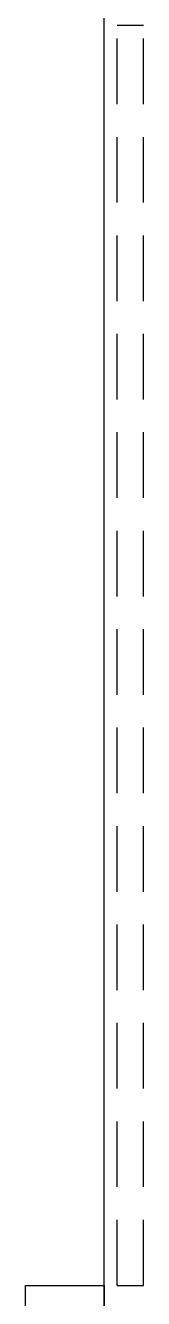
# Model space of a CAD drawing. Header units: millimetres. Extents: x 982 to 80582, y 687 to 58800.
# Drawn here: x 61717 to 61942, y 27158 to 29583 of the extents above; entities that cross this region are included whole.
import ezdxf

# ---------------------------------------------------------------- set-up
doc = ezdxf.new("R2010")
doc.units = ezdxf.units.MM
doc.linetypes.add('HIDDEN', pattern=[0.375, 0.25, -0.125])
for name, color, linetype in [('A-DROP', 8, 'Continuous'), ('A-HIDDEN', 8, 'HIDDEN'), ('AHT_DOOR', 2, 'Continuous')]:
    doc.layers.add(name, color=color, linetype=linetype)

msp = doc.modelspace()

# ---------------------------------------------------------------- linework, layer by layer
at = {"layer": 'A-DROP', "color": 8}
msp.add_line((61867.1, 27133.1), (61867.1, 29633.1), dxfattribs=at)
at = {"layer": 'A-HIDDEN', "color": 8, "linetype": 'HIDDEN', "ltscale": 500}
for p, q in [((61892.1, 27183.1), (61892.1, 29583.1)), ((61942.1, 29583.1), (61892.1, 29583.1)), ((61942.1, 27183.1), (61942.1, 29583.1)), ((61892.1, 27183.1), (61942.1, 27183.1))]:
    msp.add_line(p, q, dxfattribs=at)
at = {"layer": 'AHT_DOOR', "color": 8}
msp.add_lwpolyline([(61717.1, 27133.1), (61717.1, 27183.1), (61867.1, 27183.1), (61867.1, 27133.1)], dxfattribs=at)

doc.saveas('drawing.dxf')
